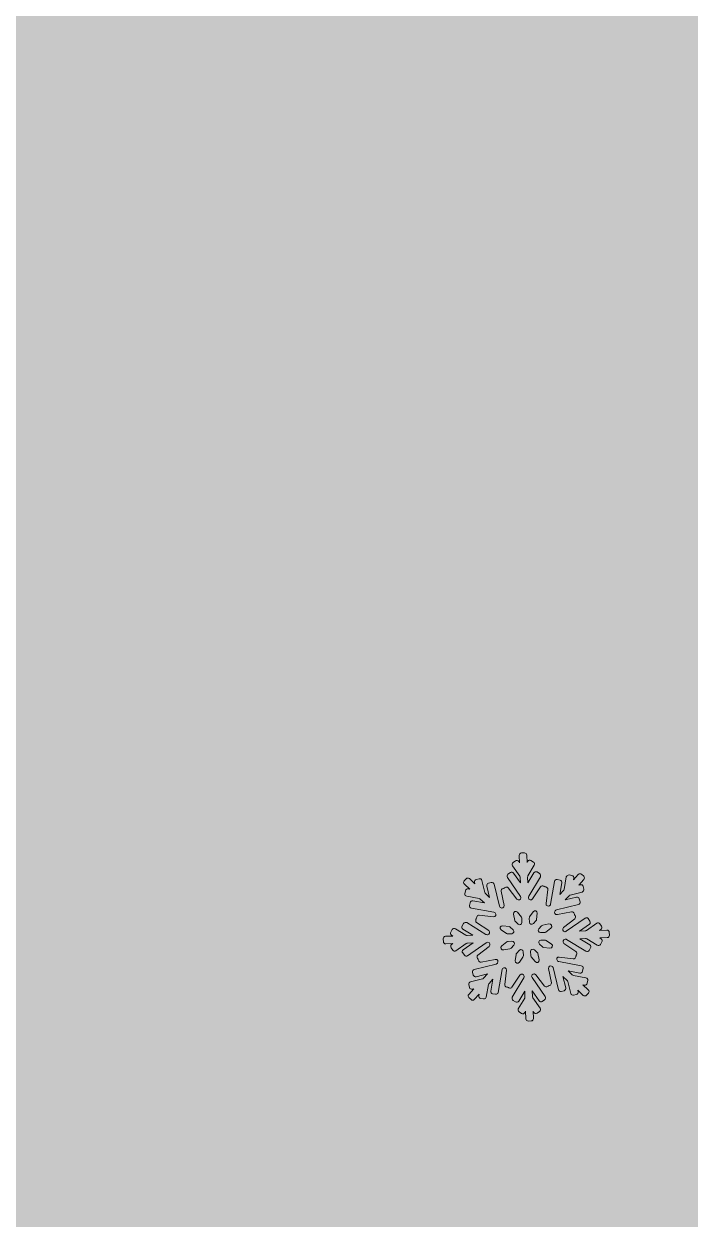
# Model space of a CAD drawing. Header units: millimetres. Extents: x -42 to 192, y -117 to -17.
# Drawn here: x 129.97 to 144.94, y -71.04 to -44.19 of the extents above; entities that cross this region are included whole.
import ezdxf

# ---------------------------------------------------------------- set-up
doc = ezdxf.new("R2010")
doc.units = ezdxf.units.MM
doc.header["$MEASUREMENT"] = 0
doc.layers.add('engraving', color=7, linetype='Continuous')
doc.layers.add('Layer 1', color=7, linetype='Continuous')

msp = doc.modelspace()

# ---------------------------------------------------------------- hatches: boundary and pattern name
at = {"layer": 'Layer 1'}
h = msp.add_hatch(color=2, dxfattribs=at)
h.dxf.hatch_style = 2
edge = h.paths.add_edge_path()
edge.add_spline(control_points=[(163.535, -30.121), (163.535, -30.121), (152.73, -71.11), (152.73, -71.11), (152.73, -71.11), (144.157, -30.121), (144.157, -30.121), (144.157, -30.121), (141.21, -30.121), (141.21, -30.121), (140.385, -29.082), (139.149, -28.383), (137.751, -28.276), (139.256, -27.161), (140.236, -25.378), (140.236, -23.361), (140.236, -19.98), (137.496, -17.24), (134.115, -17.24), (130.735, -17.24), (127.995, -19.98), (127.995, -23.361), (127.995, -25.378), (128.975, -27.161), (130.479, -28.276), (129.082, -28.383), (127.846, -29.082), (127.021, -30.121), (127.021, -30.121), (124.073, -30.121), (124.073, -30.121), (124.073, -30.121), (115.617, -71.11), (115.617, -71.11), (115.617, -71.11), (104.695, -30.121), (104.695, -30.121), (104.695, -30.121), (76.508, -30.121), (76.508, -30.121), (76.508, -30.121), (100.937, -115.27), (100.937, -115.27), (100.937, -115.27), (126.657, -115.27), (126.657, -115.27), (126.657, -115.27), (134.174, -87.788), (134.174, -87.788), (134.174, -87.788), (141.573, -115.27), (141.573, -115.27), (141.573, -115.27), (167.294, -115.27), (167.294, -115.27), (167.294, -115.27), (191.723, -30.121), (191.723, -30.121), (191.723, -30.121), (163.535, -30.121), (163.535, -30.121)], knot_values=[0, 0, 0, 0, 1, 1, 1, 2, 2, 2, 3, 3, 3, 4, 4, 4, 5, 5, 5, 6, 6, 6, 7, 7, 7, 8, 8, 8, 9, 9, 9, 10, 10, 10, 11, 11, 11, 12, 12, 12, 13, 13, 13, 14, 14, 14, 15, 15, 15, 16, 16, 16, 17, 17, 17, 18, 18, 18, 19, 19, 19, 20, 20, 20, 20], degree=3, periodic=1)
edge = h.paths.add_edge_path()
edge.add_spline(control_points=[(130.308, -23.361), (130.308, -21.261), (132.016, -19.553), (134.115, -19.553), (136.215, -19.553), (137.923, -21.261), (137.923, -23.361), (137.923, -25.46), (136.215, -27.168), (134.115, -27.168), (132.016, -27.168), (130.308, -25.46), (130.308, -23.361)], knot_values=[0, 0, 0, 0, 1, 1, 1, 2, 2, 2, 3, 3, 3, 4, 4, 4, 4], degree=3, periodic=1)

# ---------------------------------------------------------------- linework, layer by layer
at = {"layer": 'engraving', "lineweight": 0}
for points, knots in [([(143.124, -64.601), (143.123, -64.573), (143.099, -64.551), (143.071, -64.552), (143.071, -64.552), (142.908, -64.558), (142.908, -64.558), (142.908, -64.558), (142.938, -64.537), (142.938, -64.537), (142.961, -64.52), (142.967, -64.489), (142.951, -64.466), (142.951, -64.466), (142.913, -64.411), (142.913, -64.411), (142.897, -64.387), (142.864, -64.382), (142.841, -64.398), (142.841, -64.398), (142.61, -64.561), (142.61, -64.561), (142.602, -64.567), (142.592, -64.57), (142.582, -64.571), (142.582, -64.571), (142.457, -64.576), (142.457, -64.576), (142.457, -64.576), (142.677, -64.42), (142.677, -64.42), (142.7, -64.404), (142.706, -64.372), (142.69, -64.349), (142.69, -64.349), (142.652, -64.294), (142.652, -64.294), (142.636, -64.271), (142.604, -64.265), (142.58, -64.282), (142.58, -64.282), (142.159, -64.579), (142.159, -64.579), (142.151, -64.584), (142.142, -64.588), (142.132, -64.588), (142.132, -64.588), (142.129, -64.588), (142.129, -64.588), (142.08, -64.59), (142.057, -64.527), (142.096, -64.497), (142.096, -64.497), (142.348, -64.298), (142.348, -64.298), (142.37, -64.281), (142.374, -64.249), (142.357, -64.226), (142.357, -64.226), (142.349, -64.216), (142.349, -64.216), (142.344, -64.21), (142.341, -64.202), (142.339, -64.195), (142.339, -64.195), (142.337, -64.182), (142.337, -64.182), (142.331, -64.154), (142.304, -64.136), (142.276, -64.141), (142.276, -64.141), (141.958, -64.205), (141.958, -64.205), (141.909, -64.214), (141.876, -64.156), (141.91, -64.12), (141.91, -64.12), (141.915, -64.114), (141.915, -64.114), (141.922, -64.107), (141.931, -64.101), (141.94, -64.099), (141.94, -64.099), (142.429, -63.976), (142.429, -63.976), (142.457, -63.97), (142.473, -63.942), (142.467, -63.914), (142.467, -63.914), (142.45, -63.849), (142.45, -63.849), (142.444, -63.822), (142.416, -63.805), (142.388, -63.812), (142.388, -63.812), (142.132, -63.876), (142.132, -63.876), (142.132, -63.876), (142.22, -63.78), (142.22, -63.78), (142.227, -63.772), (142.236, -63.767), (142.246, -63.764), (142.246, -63.764), (142.514, -63.697), (142.514, -63.697), (142.541, -63.69), (142.558, -63.662), (142.551, -63.635), (142.551, -63.635), (142.535, -63.57), (142.535, -63.57), (142.528, -63.543), (142.5, -63.526), (142.473, -63.533), (142.473, -63.533), (142.438, -63.541), (142.438, -63.541), (142.438, -63.541), (142.553, -63.416), (142.553, -63.416), (142.571, -63.395), (142.57, -63.363), (142.55, -63.344), (142.55, -63.344), (142.501, -63.298), (142.501, -63.298), (142.48, -63.279), (142.447, -63.28), (142.428, -63.301), (142.428, -63.301), (142.319, -63.421), (142.319, -63.421), (142.319, -63.421), (142.325, -63.385), (142.325, -63.385), (142.33, -63.358), (142.311, -63.331), (142.283, -63.326), (142.283, -63.326), (142.219, -63.314), (142.219, -63.314), (142.191, -63.309), (142.164, -63.328), (142.159, -63.356), (142.159, -63.356), (142.11, -63.638), (142.11, -63.638), (142.108, -63.648), (142.104, -63.657), (142.097, -63.664), (142.097, -63.664), (142.013, -63.756), (142.013, -63.756), (142.013, -63.756), (142.06, -63.489), (142.06, -63.489), (142.064, -63.462), (142.046, -63.435), (142.018, -63.43), (142.018, -63.43), (141.953, -63.418), (141.953, -63.418), (141.925, -63.413), (141.899, -63.432), (141.894, -63.46), (141.894, -63.46), (141.804, -63.973), (141.804, -63.973), (141.803, -63.982), (141.798, -63.991), (141.792, -63.998), (141.792, -63.998), (141.792, -63.998), (141.792, -63.998), (141.758, -64.035), (141.697, -64.007), (141.703, -63.958), (141.703, -63.958), (141.742, -63.638), (141.742, -63.638), (141.745, -63.61), (141.725, -63.585), (141.697, -63.581), (141.697, -63.581), (141.685, -63.58), (141.685, -63.58), (141.677, -63.579), (141.67, -63.576), (141.663, -63.571), (141.663, -63.571), (141.653, -63.564), (141.653, -63.564), (141.629, -63.548), (141.597, -63.555), (141.581, -63.579), (141.581, -63.579), (141.402, -63.849), (141.402, -63.849), (141.375, -63.891), (141.31, -63.873), (141.308, -63.823), (141.308, -63.823), (141.308, -63.818), (141.308, -63.818), (141.308, -63.808), (141.31, -63.798), (141.315, -63.789), (141.315, -63.789), (141.575, -63.352), (141.575, -63.352), (141.589, -63.328), (141.581, -63.296), (141.557, -63.282), (141.557, -63.282), (141.501, -63.247), (141.501, -63.247), (141.476, -63.233), (141.445, -63.24), (141.43, -63.265), (141.43, -63.265), (141.295, -63.493), (141.295, -63.493), (141.295, -63.493), (141.29, -63.362), (141.29, -63.362), (141.289, -63.352), (141.292, -63.342), (141.297, -63.333), (141.297, -63.333), (141.439, -63.093), (141.439, -63.093), (141.453, -63.069), (141.446, -63.038), (141.422, -63.023), (141.422, -63.023), (141.365, -62.989), (141.365, -62.989), (141.341, -62.974), (141.309, -62.982), (141.294, -63.007), (141.294, -63.007), (141.276, -63.037), (141.276, -63.037), (141.276, -63.037), (141.27, -62.867), (141.27, -62.867), (141.268, -62.839), (141.245, -62.817), (141.216, -62.818), (141.216, -62.818), (141.151, -62.82), (141.151, -62.82), (141.122, -62.821), (141.1, -62.845), (141.101, -62.873), (141.101, -62.873), (141.108, -63.038), (141.108, -63.038), (141.108, -63.038), (141.088, -63.009), (141.088, -63.009), (141.072, -62.985), (141.04, -62.979), (141.016, -62.996), (141.016, -62.996), (140.962, -63.034), (140.962, -63.034), (140.939, -63.05), (140.934, -63.082), (140.95, -63.105), (140.95, -63.105), (141.112, -63.34), (141.112, -63.34), (141.118, -63.348), (141.121, -63.358), (141.121, -63.367), (141.121, -63.367), (141.126, -63.493), (141.126, -63.493), (141.126, -63.493), (140.974, -63.272), (140.974, -63.272), (140.957, -63.249), (140.925, -63.243), (140.902, -63.259), (140.902, -63.259), (140.848, -63.298), (140.848, -63.298), (140.825, -63.314), (140.819, -63.345), (140.835, -63.369), (140.835, -63.369), (141.131, -63.796), (141.131, -63.796), (141.136, -63.804), (141.139, -63.814), (141.14, -63.823), (141.14, -63.823), (141.14, -63.824), (141.14, -63.824), (141.142, -63.874), (141.079, -63.897), (141.048, -63.857), (141.048, -63.857), (140.854, -63.605), (140.854, -63.605), (140.836, -63.582), (140.804, -63.578), (140.781, -63.596), (140.781, -63.596), (140.772, -63.604), (140.772, -63.604), (140.765, -63.609), (140.758, -63.612), (140.75, -63.614), (140.75, -63.614), (140.738, -63.616), (140.738, -63.616), (140.71, -63.622), (140.692, -63.648), (140.698, -63.676), (140.698, -63.676), (140.761, -63.998), (140.761, -63.998), (140.771, -64.047), (140.712, -64.079), (140.676, -64.045), (140.676, -64.045), (140.673, -64.042), (140.673, -64.042), (140.666, -64.036), (140.66, -64.027), (140.658, -64.017), (140.658, -64.017), (140.535, -63.521), (140.535, -63.521), (140.529, -63.494), (140.501, -63.477), (140.473, -63.484), (140.473, -63.484), (140.409, -63.5), (140.409, -63.5), (140.382, -63.507), (140.365, -63.535), (140.372, -63.562), (140.372, -63.562), (140.436, -63.821), (140.436, -63.821), (140.436, -63.821), (140.341, -63.732), (140.341, -63.732), (140.334, -63.726), (140.329, -63.717), (140.326, -63.707), (140.326, -63.707), (140.259, -63.435), (140.259, -63.435), (140.252, -63.408), (140.224, -63.391), (140.197, -63.398), (140.197, -63.398), (140.133, -63.414), (140.133, -63.414), (140.106, -63.421), (140.089, -63.448), (140.096, -63.476), (140.096, -63.476), (140.105, -63.511), (140.105, -63.511), (140.105, -63.511), (139.981, -63.396), (139.981, -63.396), (139.961, -63.376), (139.928, -63.378), (139.909, -63.399), (139.909, -63.399), (139.864, -63.448), (139.864, -63.448), (139.845, -63.469), (139.846, -63.501), (139.867, -63.52), (139.867, -63.52), (139.987, -63.632), (139.987, -63.632), (139.987, -63.632), (139.952, -63.626), (139.952, -63.626), (139.924, -63.621), (139.897, -63.64), (139.892, -63.668), (139.892, -63.668), (139.881, -63.734), (139.881, -63.734), (139.876, -63.761), (139.894, -63.788), (139.922, -63.793), (139.922, -63.793), (140.201, -63.843), (140.201, -63.843), (140.21, -63.845), (140.219, -63.849), (140.226, -63.856), (140.226, -63.856), (140.319, -63.942), (140.319, -63.942), (140.319, -63.942), (140.055, -63.895), (140.055, -63.895), (140.027, -63.89), (140.001, -63.908), (139.996, -63.936), (139.996, -63.936), (139.984, -64.002), (139.984, -64.002), (139.979, -64.03), (139.998, -64.057), (140.026, -64.062), (140.026, -64.062), (140.532, -64.153), (140.532, -64.153), (140.542, -64.155), (140.551, -64.159), (140.558, -64.166), (140.558, -64.166), (140.56, -64.168), (140.56, -64.168), (140.597, -64.202), (140.568, -64.263), (140.519, -64.257), (140.519, -64.257), (140.203, -64.217), (140.203, -64.217), (140.175, -64.213), (140.149, -64.233), (140.146, -64.261), (140.146, -64.261), (140.144, -64.274), (140.144, -64.274), (140.143, -64.282), (140.141, -64.29), (140.136, -64.296), (140.136, -64.296), (140.129, -64.307), (140.129, -64.307), (140.114, -64.331), (140.12, -64.362), (140.143, -64.378), (140.143, -64.378), (140.415, -64.562), (140.415, -64.562), (140.456, -64.59), (140.438, -64.654), (140.388, -64.656), (140.388, -64.656), (140.382, -64.656), (140.382, -64.656), (140.372, -64.656), (140.362, -64.654), (140.353, -64.649), (140.353, -64.649), (139.921, -64.385), (139.921, -64.385), (139.897, -64.37), (139.865, -64.378), (139.85, -64.403), (139.85, -64.403), (139.816, -64.46), (139.816, -64.46), (139.802, -64.484), (139.81, -64.515), (139.834, -64.53), (139.834, -64.53), (140.061, -64.668), (140.061, -64.668), (140.061, -64.668), (139.931, -64.673), (139.931, -64.673), (139.921, -64.674), (139.911, -64.671), (139.903, -64.666), (139.903, -64.666), (139.666, -64.522), (139.666, -64.522), (139.642, -64.507), (139.61, -64.515), (139.595, -64.539), (139.595, -64.539), (139.561, -64.597), (139.561, -64.597), (139.547, -64.621), (139.555, -64.652), (139.579, -64.667), (139.579, -64.667), (139.61, -64.686), (139.61, -64.686), (139.61, -64.686), (139.442, -64.692), (139.442, -64.692), (139.414, -64.694), (139.391, -64.717), (139.393, -64.746), (139.393, -64.746), (139.395, -64.813), (139.395, -64.813), (139.396, -64.841), (139.42, -64.863), (139.449, -64.862), (139.449, -64.862), (139.612, -64.856), (139.612, -64.856), (139.612, -64.856), (139.581, -64.877), (139.581, -64.877), (139.558, -64.893), (139.553, -64.925), (139.569, -64.948), (139.569, -64.948), (139.607, -65.003), (139.607, -65.003), (139.623, -65.026), (139.655, -65.032), (139.679, -65.016), (139.679, -65.016), (139.91, -64.852), (139.91, -64.852), (139.918, -64.847), (139.927, -64.843), (139.937, -64.843), (139.937, -64.843), (140.062, -64.838), (140.062, -64.838), (140.062, -64.838), (139.842, -64.993), (139.842, -64.993), (139.819, -65.01), (139.814, -65.041), (139.83, -65.064), (139.83, -65.064), (139.867, -65.119), (139.867, -65.119), (139.884, -65.143), (139.916, -65.148), (139.939, -65.132), (139.939, -65.132), (140.36, -64.835), (140.36, -64.835), (140.368, -64.829), (140.378, -64.826), (140.388, -64.825), (140.388, -64.825), (140.39, -64.825), (140.39, -64.825), (140.44, -64.823), (140.463, -64.886), (140.424, -64.917), (140.424, -64.917), (140.171, -65.116), (140.171, -65.116), (140.149, -65.133), (140.145, -65.165), (140.163, -65.187), (140.163, -65.187), (140.171, -65.198), (140.171, -65.198), (140.175, -65.204), (140.179, -65.211), (140.18, -65.219), (140.18, -65.219), (140.183, -65.232), (140.183, -65.232), (140.188, -65.26), (140.215, -65.278), (140.243, -65.272), (140.243, -65.272), (140.562, -65.209), (140.562, -65.209), (140.61, -65.199), (140.643, -65.257), (140.61, -65.294), (140.61, -65.294), (140.605, -65.299), (140.605, -65.299), (140.598, -65.307), (140.589, -65.312), (140.579, -65.315), (140.579, -65.315), (140.09, -65.437), (140.09, -65.437), (140.063, -65.444), (140.046, -65.472), (140.053, -65.499), (140.053, -65.499), (140.069, -65.564), (140.069, -65.564), (140.076, -65.592), (140.104, -65.609), (140.131, -65.602), (140.131, -65.602), (140.387, -65.537), (140.387, -65.537), (140.387, -65.537), (140.299, -65.634), (140.299, -65.634), (140.292, -65.641), (140.283, -65.647), (140.274, -65.649), (140.274, -65.649), (140.006, -65.716), (140.006, -65.716), (139.978, -65.723), (139.962, -65.751), (139.969, -65.778), (139.969, -65.778), (139.985, -65.843), (139.985, -65.843), (139.991, -65.871), (140.019, -65.888), (140.047, -65.881), (140.047, -65.881), (140.082, -65.872), (140.082, -65.872), (140.082, -65.872), (139.967, -65.998), (139.967, -65.998), (139.948, -66.019), (139.949, -66.051), (139.97, -66.07), (139.97, -66.07), (140.018, -66.115), (140.018, -66.115), (140.039, -66.135), (140.072, -66.133), (140.091, -66.112), (140.091, -66.112), (140.201, -65.992), (140.201, -65.992), (140.201, -65.992), (140.195, -66.028), (140.195, -66.028), (140.19, -66.056), (140.208, -66.082), (140.236, -66.087), (140.236, -66.087), (140.301, -66.099), (140.301, -66.099), (140.329, -66.104), (140.356, -66.086), (140.361, -66.057), (140.361, -66.057), (140.41, -65.775), (140.41, -65.775), (140.411, -65.766), (140.416, -65.757), (140.422, -65.75), (140.422, -65.75), (140.506, -65.658), (140.506, -65.658), (140.506, -65.658), (140.46, -65.924), (140.46, -65.924), (140.455, -65.952), (140.474, -65.978), (140.501, -65.983), (140.501, -65.983), (140.566, -65.995), (140.566, -65.995), (140.594, -66), (140.621, -65.982), (140.626, -65.954), (140.626, -65.954), (140.715, -65.441), (140.715, -65.441), (140.717, -65.431), (140.721, -65.422), (140.728, -65.415), (140.728, -65.415), (140.728, -65.415), (140.728, -65.415), (140.761, -65.378), (140.823, -65.406), (140.817, -65.456), (140.817, -65.456), (140.778, -65.775), (140.778, -65.775), (140.774, -65.803), (140.794, -65.829), (140.822, -65.832), (140.822, -65.832), (140.834, -65.834), (140.834, -65.834), (140.842, -65.835), (140.85, -65.838), (140.857, -65.842), (140.857, -65.842), (140.867, -65.849), (140.867, -65.849), (140.89, -65.865), (140.923, -65.859), (140.938, -65.835), (140.938, -65.835), (141.117, -65.564), (141.117, -65.564), (141.145, -65.523), (141.209, -65.541), (141.211, -65.59), (141.211, -65.59), (141.212, -65.596), (141.212, -65.596), (141.212, -65.606), (141.209, -65.616), (141.204, -65.624), (141.204, -65.624), (140.945, -66.062), (140.945, -66.062), (140.931, -66.086), (140.938, -66.117), (140.962, -66.132), (140.962, -66.132), (141.019, -66.166), (141.019, -66.166), (141.043, -66.181), (141.075, -66.173), (141.09, -66.149), (141.09, -66.149), (141.225, -65.921), (141.225, -65.921), (141.225, -65.921), (141.23, -66.052), (141.23, -66.052), (141.23, -66.062), (141.228, -66.072), (141.223, -66.08), (141.223, -66.08), (141.08, -66.32), (141.08, -66.32), (141.066, -66.344), (141.074, -66.376), (141.098, -66.39), (141.098, -66.39), (141.154, -66.425), (141.154, -66.425), (141.179, -66.439), (141.211, -66.431), (141.225, -66.407), (141.225, -66.407), (141.243, -66.377), (141.243, -66.377), (141.243, -66.377), (141.25, -66.547), (141.25, -66.547), (141.251, -66.575), (141.275, -66.597), (141.303, -66.596), (141.303, -66.596), (141.369, -66.593), (141.369, -66.593), (141.397, -66.592), (141.419, -66.568), (141.418, -66.54), (141.418, -66.54), (141.412, -66.376), (141.412, -66.376), (141.412, -66.376), (141.432, -66.405), (141.432, -66.405), (141.448, -66.428), (141.48, -66.434), (141.503, -66.418), (141.503, -66.418), (141.557, -66.38), (141.557, -66.38), (141.58, -66.363), (141.586, -66.332), (141.57, -66.308), (141.57, -66.308), (141.407, -66.073), (141.407, -66.073), (141.402, -66.065), (141.399, -66.056), (141.398, -66.046), (141.398, -66.046), (141.393, -65.92), (141.393, -65.92), (141.393, -65.92), (141.546, -66.141), (141.546, -66.141), (141.562, -66.165), (141.594, -66.171), (141.618, -66.154), (141.618, -66.154), (141.672, -66.116), (141.672, -66.116), (141.695, -66.1), (141.7, -66.068), (141.684, -66.045), (141.684, -66.045), (141.389, -65.617), (141.389, -65.617), (141.383, -65.609), (141.38, -65.6), (141.38, -65.59), (141.38, -65.59), (141.38, -65.59), (141.38, -65.59), (141.378, -65.54), (141.441, -65.517), (141.472, -65.556), (141.472, -65.556), (141.666, -65.809), (141.666, -65.809), (141.683, -65.831), (141.716, -65.835), (141.738, -65.818), (141.738, -65.818), (141.748, -65.81), (141.748, -65.81), (141.754, -65.805), (141.762, -65.802), (141.77, -65.8), (141.77, -65.8), (141.782, -65.798), (141.782, -65.798), (141.809, -65.792), (141.827, -65.765), (141.822, -65.737), (141.822, -65.737), (141.758, -65.416), (141.758, -65.416), (141.749, -65.367), (141.807, -65.334), (141.844, -65.368), (141.844, -65.368), (141.847, -65.371), (141.847, -65.371), (141.854, -65.378), (141.859, -65.387), (141.862, -65.396), (141.862, -65.396), (141.984, -65.892), (141.984, -65.892), (141.991, -65.92), (142.019, -65.936), (142.046, -65.93), (142.046, -65.93), (142.11, -65.913), (142.11, -65.913), (142.138, -65.907), (142.154, -65.879), (142.148, -65.851), (142.148, -65.851), (142.084, -65.593), (142.084, -65.593), (142.084, -65.593), (142.178, -65.681), (142.178, -65.681), (142.186, -65.688), (142.191, -65.697), (142.193, -65.706), (142.193, -65.706), (142.26, -65.978), (142.26, -65.978), (142.267, -66.006), (142.295, -66.023), (142.323, -66.016), (142.323, -66.016), (142.386, -66), (142.386, -66), (142.414, -65.993), (142.431, -65.965), (142.424, -65.938), (142.424, -65.938), (142.415, -65.903), (142.415, -65.903), (142.415, -65.903), (142.538, -66.018), (142.538, -66.018), (142.559, -66.037), (142.592, -66.036), (142.611, -66.015), (142.611, -66.015), (142.656, -65.966), (142.656, -65.966), (142.675, -65.945), (142.673, -65.913), (142.653, -65.894), (142.653, -65.894), (142.532, -65.781), (142.532, -65.781), (142.532, -65.781), (142.568, -65.787), (142.568, -65.787), (142.596, -65.793), (142.622, -65.774), (142.627, -65.746), (142.627, -65.746), (142.639, -65.68), (142.639, -65.68), (142.644, -65.652), (142.625, -65.626), (142.597, -65.621), (142.597, -65.621), (142.319, -65.57), (142.319, -65.57), (142.309, -65.569), (142.3, -65.564), (142.293, -65.557), (142.293, -65.557), (142.201, -65.471), (142.201, -65.471), (142.201, -65.471), (142.464, -65.519), (142.464, -65.519), (142.492, -65.524), (142.519, -65.505), (142.524, -65.477), (142.524, -65.477), (142.535, -65.411), (142.535, -65.411), (142.54, -65.383), (142.522, -65.357), (142.494, -65.352), (142.494, -65.352), (141.987, -65.26), (141.987, -65.26), (141.978, -65.259), (141.969, -65.254), (141.962, -65.247), (141.962, -65.247), (141.959, -65.245), (141.959, -65.245), (141.923, -65.211), (141.951, -65.151), (142.001, -65.157), (142.001, -65.157), (142.316, -65.197), (142.316, -65.197), (142.344, -65.201), (142.37, -65.18), (142.374, -65.152), (142.374, -65.152), (142.375, -65.139), (142.375, -65.139), (142.376, -65.131), (142.379, -65.124), (142.383, -65.117), (142.383, -65.117), (142.39, -65.106), (142.39, -65.106), (142.406, -65.083), (142.4, -65.051), (142.376, -65.036), (142.376, -65.036), (142.105, -64.851), (142.105, -64.851), (142.064, -64.824), (142.082, -64.76), (142.131, -64.758), (142.131, -64.758), (142.138, -64.758), (142.138, -64.758), (142.148, -64.757), (142.158, -64.76), (142.166, -64.765), (142.166, -64.765), (142.599, -65.028), (142.599, -65.028), (142.623, -65.043), (142.655, -65.035), (142.669, -65.011), (142.669, -65.011), (142.703, -64.953), (142.703, -64.953), (142.718, -64.929), (142.71, -64.898), (142.686, -64.883), (142.686, -64.883), (142.459, -64.745), (142.459, -64.745), (142.459, -64.745), (142.588, -64.74), (142.588, -64.74), (142.598, -64.74), (142.608, -64.742), (142.617, -64.748), (142.617, -64.748), (142.854, -64.892), (142.854, -64.892), (142.878, -64.907), (142.91, -64.899), (142.924, -64.874), (142.924, -64.874), (142.958, -64.817), (142.958, -64.817), (142.973, -64.793), (142.965, -64.762), (142.941, -64.747), (142.941, -64.747), (142.909, -64.728), (142.909, -64.728), (142.909, -64.728), (143.078, -64.721), (143.078, -64.721), (143.106, -64.72), (143.128, -64.696), (143.127, -64.668), (143.127, -64.668), (143.124, -64.601), (143.124, -64.601)], [0, 0, 0, 0, 1, 1, 1, 2, 2, 2, 3, 3, 3, 4, 4, 4, 5, 5, 5, 6, 6, 6, 7, 7, 7, 8, 8, 8, 9, 9, 9, 10, 10, 10, 11, 11, 11, 12, 12, 12, 13, 13, 13, 14, 14, 14, 15, 15, 15, 16, 16, 16, 17, 17, 17, 18, 18, 18, 19, 19, 19, 20, 20, 20, 21, 21, 21, 22, 22, 22, 23, 23, 23, 24, 24, 24, 25, 25, 25, 26, 26, 26, 27, 27, 27, 28, 28, 28, 29, 29, 29, 30, 30, 30, 31, 31, 31, 32, 32, 32, 33, 33, 33, 34, 34, 34, 35, 35, 35, 36, 36, 36, 37, 37, 37, 38, 38, 38, 39, 39, 39, 40, 40, 40, 41, 41, 41, 42, 42, 42, 43, 43, 43, 44, 44, 44, 45, 45, 45, 46, 46, 46, 47, 47, 47, 48, 48, 48, 49, 49, 49, 50, 50, 50, 51, 51, 51, 52, 52, 52, 53, 53, 53, 54, 54, 54, 55, 55, 55, 56, 56, 56, 57, 57, 57, 58, 58, 58, 59, 59, 59, 60, 60, 60, 61, 61, 61, 62, 62, 62, 63, 63, 63, 64, 64, 64, 65, 65, 65, 66, 66, 66, 67, 67, 67, 68, 68, 68, 69, 69, 69, 70, 70, 70, 71, 71, 71, 72, 72, 72, 73, 73, 73, 74, 74, 74, 75, 75, 75, 76, 76, 76, 77, 77, 77, 78, 78, 78, 79, 79, 79, 80, 80, 80, 81, 81, 81, 82, 82, 82, 83, 83, 83, 84, 84, 84, 85, 85, 85, 86, 86, 86, 87, 87, 87, 88, 88, 88, 89, 89, 89, 90, 90, 90, 91, 91, 91, 92, 92, 92, 93, 93, 93, 94, 94, 94, 95, 95, 95, 96, 96, 96, 97, 97, 97, 98, 98, 98, 99, 99, 99, 100, 100, 100, 101, 101, 101, 102, 102, 102, 103, 103, 103, 104, 104, 104, 105, 105, 105, 106, 106, 106, 107, 107, 107, 108, 108, 108, 109, 109, 109, 110, 110, 110, 111, 111, 111, 112, 112, 112, 113, 113, 113, 114, 114, 114, 115, 115, 115, 116, 116, 116, 117, 117, 117, 118, 118, 118, 119, 119, 119, 120, 120, 120, 121, 121, 121, 122, 122, 122, 123, 123, 123, 124, 124, 124, 125, 125, 125, 126, 126, 126, 127, 127, 127, 128, 128, 128, 129, 129, 129, 130, 130, 130, 131, 131, 131, 132, 132, 132, 133, 133, 133, 134, 134, 134, 135, 135, 135, 136, 136, 136, 137, 137, 137, 138, 138, 138, 139, 139, 139, 140, 140, 140, 141, 141, 141, 142, 142, 142, 143, 143, 143, 144, 144, 144, 145, 145, 145, 146, 146, 146, 147, 147, 147, 148, 148, 148, 149, 149, 149, 150, 150, 150, 151, 151, 151, 152, 152, 152, 153, 153, 153, 154, 154, 154, 155, 155, 155, 156, 156, 156, 157, 157, 157, 158, 158, 158, 159, 159, 159, 160, 160, 160, 161, 161, 161, 162, 162, 162, 163, 163, 163, 164, 164, 164, 165, 165, 165, 166, 166, 166, 167, 167, 167, 168, 168, 168, 169, 169, 169, 170, 170, 170, 171, 171, 171, 172, 172, 172, 173, 173, 173, 174, 174, 174, 175, 175, 175, 176, 176, 176, 177, 177, 177, 178, 178, 178, 179, 179, 179, 180, 180, 180, 181, 181, 181, 182, 182, 182, 183, 183, 183, 184, 184, 184, 185, 185, 185, 186, 186, 186, 187, 187, 187, 188, 188, 188, 189, 189, 189, 190, 190, 190, 191, 191, 191, 192, 192, 192, 193, 193, 193, 194, 194, 194, 195, 195, 195, 196, 196, 196, 197, 197, 197, 198, 198, 198, 199, 199, 199, 200, 200, 200, 201, 201, 201, 202, 202, 202, 203, 203, 203, 204, 204, 204, 205, 205, 205, 206, 206, 206, 207, 207, 207, 208, 208, 208, 209, 209, 209, 210, 210, 210, 211, 211, 211, 212, 212, 212, 213, 213, 213, 214, 214, 214, 215, 215, 215, 216, 216, 216, 217, 217, 217, 218, 218, 218, 219, 219, 219, 220, 220, 220, 221, 221, 221, 222, 222, 222, 223, 223, 223, 224, 224, 224, 225, 225, 225, 226, 226, 226, 227, 227, 227, 228, 228, 228, 229, 229, 229, 230, 230, 230, 231, 231, 231, 232, 232, 232, 233, 233, 233, 234, 234, 234, 235, 235, 235, 236, 236, 236, 237, 237, 237, 238, 238, 238, 239, 239, 239, 240, 240, 240, 241, 241, 241, 242, 242, 242, 243, 243, 243, 244, 244, 244, 245, 245, 245, 246, 246, 246, 247, 247, 247, 248, 248, 248, 249, 249, 249, 250, 250, 250, 251, 251, 251, 252, 252, 252, 253, 253, 253, 254, 254, 254, 255, 255, 255, 256, 256, 256, 257, 257, 257, 258, 258, 258, 259, 259, 259, 260, 260, 260, 261, 261, 261, 262, 262, 262, 263, 263, 263, 264, 264, 264, 265, 265, 265, 266, 266, 266, 267, 267, 267, 268, 268, 268, 269, 269, 269, 270, 270, 270, 271, 271, 271, 272, 272, 272, 273, 273, 273, 274, 274, 274, 275, 275, 275, 276, 276, 276, 277, 277, 277, 278, 278, 278, 279, 279, 279, 280, 280, 280, 281, 281, 281, 282, 282, 282, 283, 283, 283, 284, 284, 284, 285, 285, 285, 286, 286, 286, 287, 287, 287, 288, 288, 288, 289, 289, 289, 290, 290, 290, 291, 291, 291, 292, 292, 292, 293, 293, 293, 294, 294, 294, 295, 295, 295, 296, 296, 296, 297, 297, 297, 298, 298, 298, 299, 299, 299, 300, 300, 300, 301, 301, 301, 302, 302, 302, 303, 303, 303, 304, 304, 304, 305, 305, 305, 306, 306, 306, 307, 307, 307, 308, 308, 308, 309, 309, 309, 310, 310, 310, 311, 311, 311, 312, 312, 312, 313, 313, 313, 314, 314, 314, 315, 315, 315, 316, 316, 316, 317, 317, 317, 318, 318, 318, 319, 319, 319, 320, 320, 320, 321, 321, 321, 322, 322, 322, 323, 323, 323, 324, 324, 324, 325, 325, 325, 326, 326, 326, 327, 327, 327, 328, 328, 328, 329, 329, 329, 330, 330, 330, 331, 331, 331, 332, 332, 332, 333, 333, 333, 334, 334, 334, 335, 335, 335, 336, 336, 336, 336]), ([(141.062, -64.152), (141.062, -64.152), (141.148, -64.264), (141.148, -64.264), (141.155, -64.272), (141.158, -64.283), (141.159, -64.293), (141.159, -64.293), (141.162, -64.38), (141.162, -64.38), (141.164, -64.426), (141.11, -64.451), (141.076, -64.419), (141.076, -64.419), (141.014, -64.362), (141.014, -64.362), (141.006, -64.354), (141.001, -64.345), (140.999, -64.334), (140.999, -64.334), (140.971, -64.194), (140.971, -64.194), (140.961, -64.14), (141.029, -64.109), (141.062, -64.152)], [0, 0, 0, 0, 1, 1, 1, 2, 2, 2, 3, 3, 3, 4, 4, 4, 5, 5, 5, 6, 6, 6, 7, 7, 7, 8, 8, 8, 8]), ([(141.331, -64.374), (141.331, -64.374), (141.327, -64.287), (141.327, -64.287), (141.327, -64.276), (141.33, -64.266), (141.335, -64.257), (141.335, -64.257), (141.414, -64.139), (141.414, -64.139), (141.443, -64.093), (141.514, -64.119), (141.507, -64.173), (141.507, -64.173), (141.49, -64.315), (141.49, -64.315), (141.489, -64.326), (141.484, -64.336), (141.477, -64.343), (141.477, -64.343), (141.42, -64.406), (141.42, -64.406), (141.389, -64.44), (141.332, -64.42), (141.331, -64.374)], [0, 0, 0, 0, 1, 1, 1, 2, 2, 2, 3, 3, 3, 4, 4, 4, 5, 5, 5, 6, 6, 6, 7, 7, 7, 8, 8, 8, 8]), ([(141.541, -64.524), (141.541, -64.524), (141.6, -64.459), (141.6, -64.459), (141.608, -64.451), (141.617, -64.445), (141.628, -64.443), (141.628, -64.443), (141.769, -64.415), (141.769, -64.415), (141.822, -64.405), (141.853, -64.472), (141.811, -64.506), (141.811, -64.506), (141.697, -64.595), (141.697, -64.595), (141.689, -64.602), (141.678, -64.606), (141.667, -64.606), (141.667, -64.606), (141.581, -64.609), (141.581, -64.609), (141.536, -64.611), (141.511, -64.557), (141.541, -64.524)], [0, 0, 0, 0, 1, 1, 1, 2, 2, 2, 3, 3, 3, 4, 4, 4, 5, 5, 5, 6, 6, 6, 7, 7, 7, 8, 8, 8, 8]), ([(140.815, -64.629), (140.815, -64.629), (140.695, -64.548), (140.695, -64.548), (140.65, -64.517), (140.677, -64.448), (140.73, -64.454), (140.73, -64.454), (140.871, -64.472), (140.871, -64.472), (140.882, -64.474), (140.892, -64.478), (140.9, -64.486), (140.9, -64.486), (140.964, -64.546), (140.964, -64.546), (140.998, -64.577), (140.977, -64.633), (140.931, -64.635), (140.931, -64.635), (140.846, -64.638), (140.846, -64.638), (140.835, -64.638), (140.824, -64.635), (140.815, -64.629)], [0, 0, 0, 0, 1, 1, 1, 2, 2, 2, 3, 3, 3, 4, 4, 4, 5, 5, 5, 6, 6, 6, 7, 7, 7, 8, 8, 8, 8]), ([(140.978, -64.89), (140.978, -64.89), (140.919, -64.955), (140.919, -64.955), (140.912, -64.963), (140.902, -64.968), (140.891, -64.97), (140.891, -64.97), (140.751, -64.998), (140.751, -64.998), (140.698, -65.009), (140.667, -64.941), (140.709, -64.908), (140.709, -64.908), (140.822, -64.818), (140.822, -64.818), (140.831, -64.812), (140.841, -64.808), (140.852, -64.807), (140.852, -64.807), (140.938, -64.804), (140.938, -64.804), (140.984, -64.802), (141.009, -64.856), (140.978, -64.89)], [0, 0, 0, 0, 1, 1, 1, 2, 2, 2, 3, 3, 3, 4, 4, 4, 5, 5, 5, 6, 6, 6, 7, 7, 7, 8, 8, 8, 8]), ([(141.189, -65.04), (141.189, -65.04), (141.193, -65.126), (141.193, -65.126), (141.193, -65.137), (141.19, -65.148), (141.184, -65.157), (141.184, -65.157), (141.106, -65.275), (141.106, -65.275), (141.076, -65.32), (141.006, -65.294), (141.012, -65.241), (141.012, -65.241), (141.03, -65.098), (141.03, -65.098), (141.031, -65.088), (141.035, -65.078), (141.043, -65.07), (141.043, -65.07), (141.1, -65.007), (141.1, -65.007), (141.131, -64.973), (141.187, -64.994), (141.189, -65.04)], [0, 0, 0, 0, 1, 1, 1, 2, 2, 2, 3, 3, 3, 4, 4, 4, 5, 5, 5, 6, 6, 6, 7, 7, 7, 8, 8, 8, 8]), ([(141.457, -65.261), (141.457, -65.261), (141.371, -65.15), (141.371, -65.15), (141.365, -65.141), (141.361, -65.131), (141.361, -65.12), (141.361, -65.12), (141.357, -65.034), (141.357, -65.034), (141.355, -64.988), (141.41, -64.963), (141.443, -64.994), (141.443, -64.994), (141.505, -65.052), (141.505, -65.052), (141.513, -65.059), (141.518, -65.069), (141.521, -65.079), (141.521, -65.079), (141.548, -65.22), (141.548, -65.22), (141.559, -65.273), (141.49, -65.304), (141.457, -65.261)], [0, 0, 0, 0, 1, 1, 1, 2, 2, 2, 3, 3, 3, 4, 4, 4, 5, 5, 5, 6, 6, 6, 7, 7, 7, 8, 8, 8, 8]), ([(141.704, -64.784), (141.704, -64.784), (141.825, -64.866), (141.825, -64.866), (141.869, -64.896), (141.843, -64.966), (141.789, -64.959), (141.789, -64.959), (141.648, -64.941), (141.648, -64.941), (141.638, -64.94), (141.628, -64.935), (141.62, -64.928), (141.62, -64.928), (141.555, -64.868), (141.555, -64.868), (141.522, -64.836), (141.543, -64.781), (141.588, -64.779), (141.588, -64.779), (141.674, -64.776), (141.674, -64.776), (141.685, -64.775), (141.695, -64.778), (141.704, -64.784)], [0, 0, 0, 0, 1, 1, 1, 2, 2, 2, 3, 3, 3, 4, 4, 4, 5, 5, 5, 6, 6, 6, 7, 7, 7, 8, 8, 8, 8])]:
    msp.add_open_spline(points, degree=3, knots=knots, dxfattribs=at)
at = {"layer": 'Layer 1', "lineweight": 0}
msp.add_open_spline([(163.535, -30.121), (163.535, -30.121), (152.73, -71.11), (152.73, -71.11), (152.73, -71.11), (144.157, -30.121), (144.157, -30.121), (144.157, -30.121), (141.21, -30.121), (141.21, -30.121), (140.385, -29.082), (139.149, -28.383), (137.751, -28.276), (139.256, -27.161), (140.236, -25.378), (140.236, -23.361), (140.236, -19.98), (137.496, -17.24), (134.115, -17.24), (130.735, -17.24), (127.995, -19.98), (127.995, -23.361), (127.995, -25.378), (128.975, -27.161), (130.479, -28.276), (129.082, -28.383), (127.846, -29.082), (127.021, -30.121), (127.021, -30.121), (124.073, -30.121), (124.073, -30.121), (124.073, -30.121), (115.617, -71.11), (115.617, -71.11), (115.617, -71.11), (104.695, -30.121), (104.695, -30.121), (104.695, -30.121), (76.508, -30.121), (76.508, -30.121), (76.508, -30.121), (100.937, -115.27), (100.937, -115.27), (100.937, -115.27), (126.657, -115.27), (126.657, -115.27), (126.657, -115.27), (134.174, -87.788), (134.174, -87.788), (134.174, -87.788), (141.573, -115.27), (141.573, -115.27), (141.573, -115.27), (167.294, -115.27), (167.294, -115.27), (167.294, -115.27), (191.723, -30.121), (191.723, -30.121), (191.723, -30.121), (163.535, -30.121), (163.535, -30.121)], degree=3, knots=[0, 0, 0, 0, 1, 1, 1, 2, 2, 2, 3, 3, 3, 4, 4, 4, 5, 5, 5, 6, 6, 6, 7, 7, 7, 8, 8, 8, 9, 9, 9, 10, 10, 10, 11, 11, 11, 12, 12, 12, 13, 13, 13, 14, 14, 14, 15, 15, 15, 16, 16, 16, 17, 17, 17, 18, 18, 18, 19, 19, 19, 20, 20, 20, 20], dxfattribs=at)

doc.saveas('drawing.dxf')
